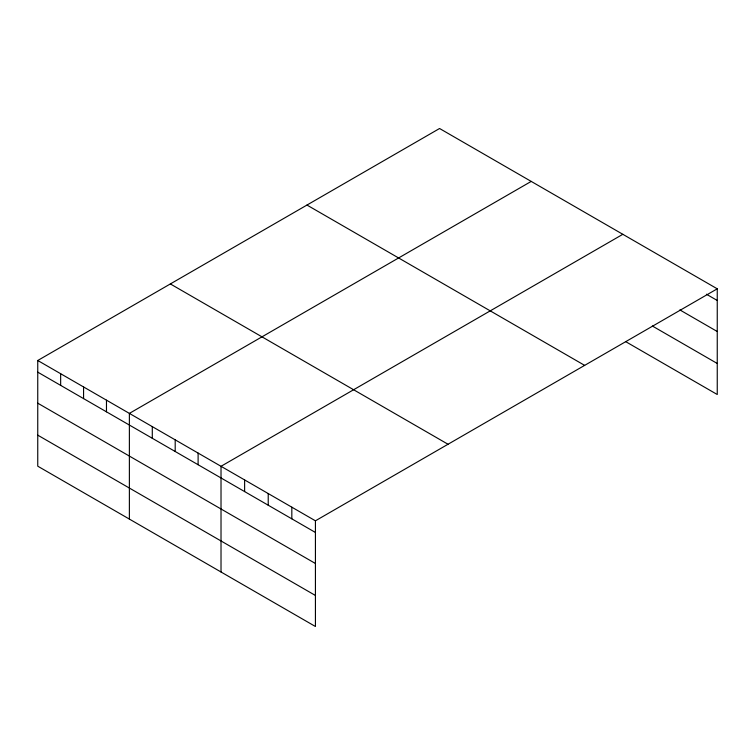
<?xml version="1.0" encoding="UTF-8"?>
<svg xmlns="http://www.w3.org/2000/svg" width="755" height="755" viewBox="0 0 755 755"><rect width="100%" height="100%" fill="white"/><g stroke="black" fill="none" stroke-linecap="round" stroke-linejoin="round"><path stroke-width="1.13" d="M37.75 360.494L315.43 520.808L315.43 626.499L37.75 466.184L37.75 360.494L439.57 128.501L717.25 288.816L717.25 394.506L625.791 341.704M531.209 181.408L129.379 413.391L129.379 519.091M622.837 234.305L221.017 466.297L221.017 571.988M315.43 520.808L717.25 288.816M706.435 294.233L717.25 300.471M679.877 309.927L717.25 331.511M652.339 326L717.25 363.476M306.974 205.058L584.644 365.373M170.356 283.937L448.026 444.251M37.75 372.149L315.43 532.464M37.75 403.179L315.43 563.494M37.75 435.154L315.43 595.469M291.826 507.181L291.826 518.836M268.223 493.553L268.223 505.208M244.62 479.925L244.62 491.59M198.112 453.075L198.112 464.731M175.198 439.844L175.198 451.509M152.293 426.622L152.293 438.277M106.474 400.169L106.474 411.834M83.569 386.947L83.569 398.602M60.655 373.716L60.655 385.38"/></g></svg>
